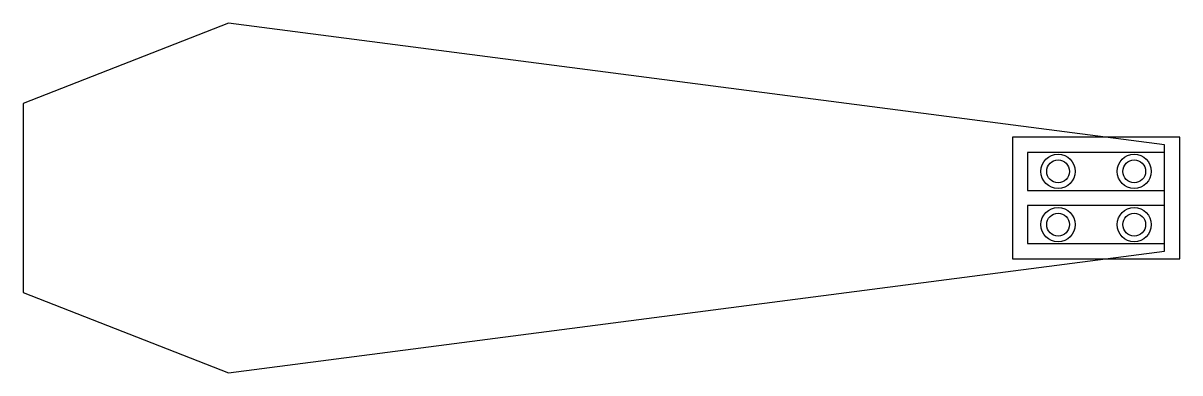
# Model space of a CAD drawing. Header units: millimetres. Extents: x -150 to 2, y -23 to 23.
import ezdxf

# ---------------------------------------------------------------- set-up
doc = ezdxf.new("R2010")
doc.units = ezdxf.units.MM
for name, color, linetype in [('BACK_CB_D4_5', 7, 'Continuous'), ('BLADE', 7, 'Continuous'), ('COUPON', 7, 'Continuous'), ('PAD_PLAN', 7, 'Continuous'), ('THROUGH_D3', 7, 'Continuous')]:
    doc.layers.add(name, color=color, linetype=linetype)

msp = doc.modelspace()

# ---------------------------------------------------------------- linework, layer by layer
at = {"layer": 'BACK_CB_D4_5'}
for centre in [(-14, 3.5), (-4, 3.5), (-14, -3.5), (-4, -3.5)]:
    msp.add_circle(centre, 2.25, dxfattribs=at)
at = {"layer": 'BLADE'}
msp.add_lwpolyline([(-150, -12.42), (-123, -23), (0, -7), (0, 7), (-123, 23), (-150, 12.42)], close=True, dxfattribs=at)
at = {"layer": 'COUPON'}
msp.add_lwpolyline([(-20, -8), (2, -8), (2, 8), (-20, 8)], close=True, dxfattribs=at)
at = {"layer": 'PAD_PLAN'}
for points in [[(-18, 1), (0, 1), (0, 6), (-18, 6)], [(-18, -6), (0, -6), (0, -1), (-18, -1)]]:
    msp.add_lwpolyline(points, close=True, dxfattribs=at)
at = {"layer": 'THROUGH_D3'}
for centre in [(-14, 3.5), (-4, 3.5), (-14, -3.5), (-4, -3.5)]:
    msp.add_circle(centre, 1.5, dxfattribs=at)

doc.saveas('drawing.dxf')
